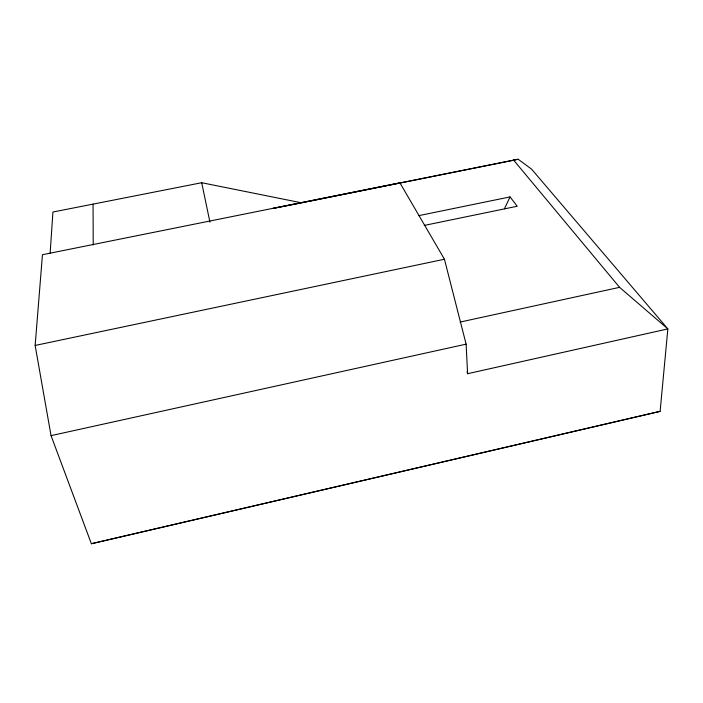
<?xml version="1.0" encoding="UTF-8"?>
<svg xmlns="http://www.w3.org/2000/svg" width="703" height="703" viewBox="0 0 703 703"><rect width="100%" height="100%" fill="white"/><g stroke="black" fill="none" stroke-linecap="round" stroke-linejoin="round"><path stroke-width="1.05" d="M50.141 253.089L52.927 212.025L201.699 182.718L301.675 202.842L307.035 201.761M35.15 345.445L42.452 254.723L399.884 182.789L444.437 259.24L466.115 344.145L467.6 373.706L667.85 328.907L660.117 411.352L91.372 543.735L51.047 435.64L35.15 345.445L444.437 259.24M504.429 208.8L510.053 196.91L517.232 206.243L424.287 225.426M91.372 543.735L660.117 411.352M51.047 435.64L466.115 344.145M460.122 322.062L619.58 287.342L667.85 328.907L531.538 169.098L518.181 159.265L273.054 208.396L300.612 203.044M418.742 215.654L510.053 196.91M309.179 201.33L387.423 185.583M389.567 185.153L518.181 159.265M513.533 160.012L619.58 287.342M467.064 371.597L467.6 373.706M201.699 182.718L209.951 222.201M93.06 204.125L93.218 244.978"/></g></svg>
